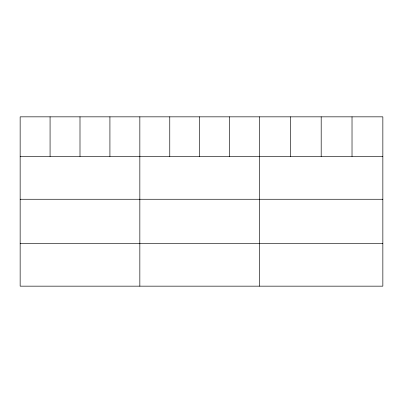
<?xml version="1.0" encoding="UTF-8"?>
<svg xmlns="http://www.w3.org/2000/svg" width="403" height="403" viewBox="0 0 403 403"><rect width="100%" height="100%" fill="white"/><g stroke="black" fill="none" stroke-linecap="round" stroke-linejoin="round"><path stroke-width="0.6" d="M382.85 156.46L382.85 286.16L20.15 286.16L20.15 116.84L382.85 116.84L382.85 156.46L20.15 156.46M20.15 199.263L382.85 199.263M20.15 243.362L382.85 243.362M352.021 116.84L352.021 156.46M321.191 116.84L321.191 156.46M290.361 116.84L290.361 156.46M259.532 116.84L259.532 286.16M229.609 116.84L229.609 156.46M199.686 116.84L199.686 156.46M169.764 116.84L169.764 156.46M139.841 116.84L139.841 286.16M109.918 116.84L109.918 156.46M79.996 116.84L79.996 156.46M50.073 116.84L50.073 156.46"/></g></svg>
